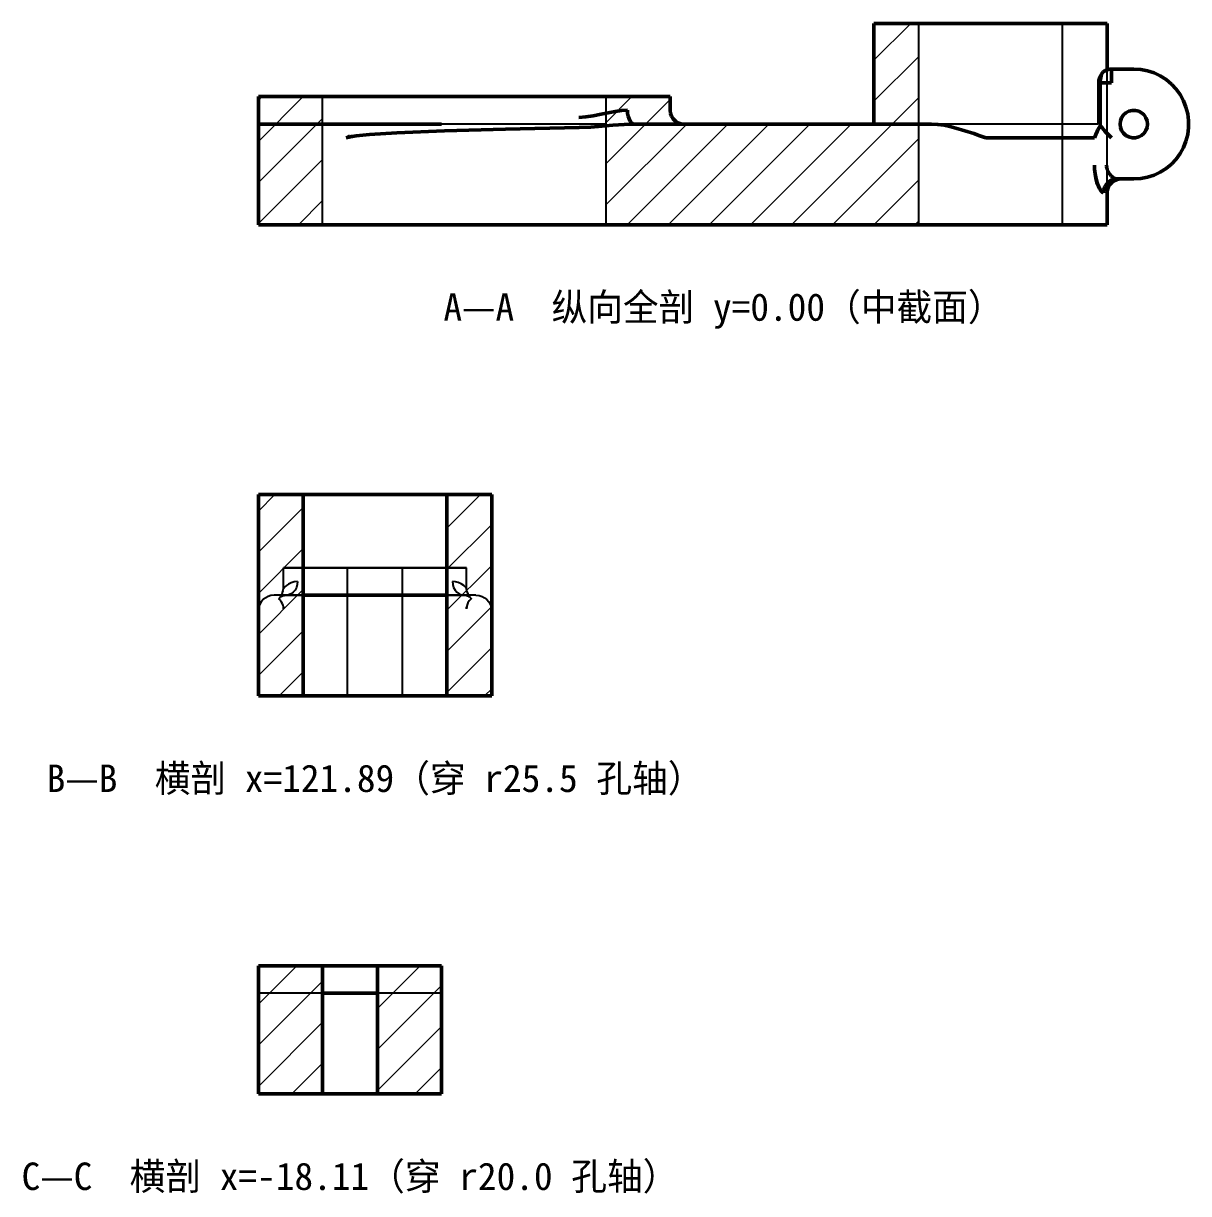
# Model space of a CAD drawing. Header units: millimetres. Extents: x -49 to 333, y -318 to 185.
# Drawn here: x -49.3 to 205.3, y -317.8 to -62 of the extents above; entities that cross this region are included whole.
import ezdxf
from ezdxf.enums import TextEntityAlignment as Align

# ---------------------------------------------------------------- set-up
doc = ezdxf.new("R2010")
doc.units = ezdxf.units.MM
for name, color, linetype, lineweight in [('剖面线', 3, 'Continuous', 18), ('可见轮廓', 7, 'Continuous', 50), ('标注', 2, 'Continuous', 25), ('隐藏线', 5, 'Continuous', 25)]:
    doc.layers.add(name, color=color, linetype=linetype, lineweight=lineweight)

msp = doc.modelspace()

# ---------------------------------------------------------------- hatches: boundary and pattern name
at = {"layer": '剖面线'}
h = msp.add_hatch(dxfattribs=at)
h.set_pattern_fill('ANSI31', scale=2, style=0)
h.paths.add_polyline_path([(136.5, -62), (146.3, -62), (146.3, -84), (146.3, -106), (136.5, -106), (92, -106), (78, -106), (78, -84), (78, -78), (92, -78), (92, -81), (92.15, -81.93), (92.57, -82.76), (93.24, -83.43), (94.07, -83.85), (95, -84), (136.5, -84)])
h = msp.add_hatch(dxfattribs=at)
h.set_pattern_fill('ANSI31', scale=2, style=0)
h.paths.add_polyline_path([(16, -106), (2, -106), (2, -84), (2, -78), (16, -78), (16, -84)])
h = msp.add_hatch(dxfattribs=at)
h.set_pattern_fill('ANSI31', scale=2, style=0)
h.paths.add_polyline_path([(11.8, -165), (2, -165), (2, -190), (2, -209), (11.8, -209), (11.8, -187)])
h = msp.add_hatch(dxfattribs=at)
h.set_pattern_fill('ANSI31', scale=2, style=0)
h.paths.add_polyline_path([(53, -165), (43.2, -165), (43.2, -187), (43.2, -209), (53, -209), (53, -190)])
h = msp.add_hatch(dxfattribs=at)
h.set_pattern_fill('ANSI31', scale=2, style=0)
h.paths.add_polyline_path([(2.02, -274), (2.02, -276.54), (2.01, -276.8), (2, -277), (2, -296), (2.02, -296), (16.02, -296), (16.02, -274), (16.02, -268), (2.02, -268)])
h = msp.add_hatch(dxfattribs=at)
h.set_pattern_fill('ANSI31', scale=2, style=0)
h.paths.add_polyline_path([(42.02, -276.8), (42.02, -276.54), (42.02, -274), (42.02, -268), (28.02, -268), (28.02, -274), (28.02, -296), (42.02, -296), (42.03, -296), (42.03, -277)])

# ---------------------------------------------------------------- linework, layer by layer
at = {"layer": '可见轮廓'}
for p, q in [((136.5, -84), (136.5, -62)), ((136.5, -62), (136.59, -62)), ((136.59, -62), (136.88, -62)), ((136.88, -62), (137.35, -62)), ((137.35, -62), (138, -62)), ((138, -62), (138.83, -62)), ((138.83, -62), (139.83, -62)), ((139.83, -62), (141, -62)), ((141, -62), (142.32, -62)), ((142.32, -62), (143.79, -62)), ((143.79, -62), (145.4, -62)), ((145.4, -62), (147.12, -62)), ((147.12, -62), (148.96, -62)), ((148.96, -62), (150.9, -62)), ((150.9, -62), (152.91, -62)), ((152.91, -62), (155, -62)), ((155, -62), (157.13, -62)), ((157.13, -62), (159.31, -62)), ((159.31, -62), (161.5, -62)), ((161.5, -62), (163.7, -62)), ((163.7, -62), (165.88, -62)), ((165.88, -62), (168.03, -62)), ((168.03, -62), (170.14, -62)), ((170.14, -62), (172.19, -62)), ((172.19, -62), (174.17, -62)), ((174.17, -62), (176.05, -62)), ((176.05, -62), (177.83, -62)), ((177.83, -62), (179.49, -62)), ((179.49, -62), (181.03, -62)), ((181.03, -62), (182.42, -62)), ((182.42, -62), (183.66, -62)), ((183.66, -62), (184.73, -62)), ((184.73, -62), (185.64, -62)), ((185.64, -62), (186.38, -62)), ((186.38, -62), (186.93, -62)), ((186.93, -62), (187.3, -62)), ((187.3, -62), (187.48, -62)), ((187.48, -72.15), (187.48, -62)), ((186.01, -74.17), (185.97, -74.57)), ((186.07, -73.79), (186.01, -74.17)), ((186.15, -73.43), (186.07, -73.79)), ((186.25, -73.11), (186.15, -73.43)), ((186.38, -72.85), (186.25, -73.11)), ((186.52, -72.68), (186.38, -72.85)), ((186.52, -72.68), (187.1, -72.31)), ((186.8, -72.47), (186.52, -72.68)), ((187.04, -72.34), (186.8, -72.47)), ((187.08, -72.32), (187.04, -72.34)), ((187.1, -72.31), (187.74, -72.08)), ((187.32, -72.21), (187.12, -72.3)), ((187.48, -72.15), (187.32, -72.21)), ((187.74, -72.08), (188.08, -72.02)), ((188.08, -72.02), (188.42, -72)), ((193.3, -72), (188.42, -72)), ((188.42, -72.02), (188.42, -72)), ((188.42, -72.08), (188.42, -72.02)), ((188.42, -72.3), (188.42, -72.08)), ((188.42, -72.65), (188.42, -72.3)), ((188.42, -73.13), (188.42, -72.65)), ((188.42, -73.7), (188.42, -73.13)), ((188.42, -74.33), (188.42, -73.7)), ((194.81, -72.09), (193.3, -72)), ((196.29, -72.38), (194.81, -72.09)), ((197.72, -72.84), (196.29, -72.38)), ((199.08, -73.48), (197.72, -72.84)), ((200.36, -74.29), (199.08, -73.48)), ((185.97, -74.57), (185.96, -74.78)), ((185.96, -74.78), (185.96, -75)), ((185.96, -75), (186.19, -75)), ((185.96, -75), (185.96, -84.4)), ((186.19, -75), (186.44, -75)), ((186.44, -75), (186.73, -75)), ((186.73, -75), (187.03, -75)), ((187.03, -75), (187.36, -75)), ((187.36, -75), (187.71, -75)), ((187.71, -75), (188.42, -75)), ((188.42, -75), (188.42, -74.33)), ((201.52, -75.25), (200.36, -74.29)), ((202.55, -76.35), (201.52, -75.25)), ((203.43, -77.57), (202.55, -76.35)), ((2, -84), (2, -78)), ((2, -78), (2.1, -78)), ((2.1, -78), (2.38, -78)), ((2.38, -78), (2.86, -78)), ((2.86, -78), (3.52, -78)), ((3.52, -78), (4.36, -78)), ((4.36, -78), (5.37, -78)), ((5.37, -78), (6.54, -78)), ((6.54, -78), (7.86, -78)), ((7.86, -78), (9.31, -78)), ((9.31, -78), (10.89, -78)), ((10.89, -78), (12.57, -78)), ((12.57, -78), (14.35, -78)), ((14.35, -78), (16.19, -78)), ((16.19, -78), (18.1, -78)), ((18.1, -78), (20.04, -78)), ((20.04, -78), (22, -78)), ((22, -78), (72, -78)), ((72, -78), (73.96, -78)), ((73.96, -78), (75.9, -78)), ((75.9, -78), (77.81, -78)), ((77.81, -78), (79.65, -78)), ((79.65, -78), (81.43, -78)), ((81.43, -78), (83.11, -78)), ((83.11, -78), (84.69, -78)), ((84.69, -78), (86.14, -78)), ((86.14, -78), (87.46, -78)), ((87.46, -78), (88.63, -78)), ((88.63, -78), (89.64, -78)), ((89.64, -78), (90.48, -78)), ((90.48, -78), (91.14, -78)), ((91.14, -78), (91.62, -78)), ((91.62, -78), (91.9, -78)), ((91.9, -78), (92, -78)), ((92, -81), (92, -78)), ((204.16, -78.89), (203.43, -77.57)), ((204.71, -80.29), (204.16, -78.89)), ((78.46, -81.54), (76.93, -81.85)), ((79.95, -81.26), (78.46, -81.54)), ((81.33, -81.07), (79.95, -81.26)), ((82.66, -81), (81.33, -81.07)), ((82.66, -81), (82.7, -81.67)), ((82.7, -81.67), (82.82, -82.3)), ((92.08, -81.67), (92, -81)), ((92.3, -82.3), (92.08, -81.67)), ((191.06, -82.01), (191.6, -81.53)), ((191.6, -81.53), (192.24, -81.19)), ((192.24, -81.19), (192.94, -81.02)), ((192.94, -81.02), (193.66, -81.02)), ((193.66, -81.02), (194.37, -81.19)), ((194.37, -81.19), (195.01, -81.53)), ((195.01, -81.53), (195.55, -82.01)), ((205.09, -81.75), (204.71, -80.29)), ((205.28, -83.25), (205.09, -81.75)), ((2, -84), (2.1, -84)), ((2, -106), (2, -84)), ((2.1, -84), (2.38, -84)), ((2.38, -84), (2.86, -84)), ((2.86, -84), (3.52, -84)), ((3.52, -84), (4.36, -84)), ((4.36, -84), (5.37, -84)), ((5.37, -84), (6.54, -84)), ((6.54, -84), (7.86, -84)), ((7.86, -84), (9.31, -84)), ((9.31, -84), (10.89, -84)), ((10.89, -84), (12.57, -84)), ((12.57, -84), (14.35, -84)), ((14.35, -84), (16.19, -84)), ((16.19, -84), (18.1, -84)), ((18.1, -84), (20.04, -84)), ((20.04, -84), (22, -84)), ((22, -84), (42.01, -84)), ((73.59, -82.41), (72, -82.54)), ((75.17, -82.18), (73.59, -82.41)), ((76.93, -81.85), (75.17, -82.18)), ((77.13, -84.48), (79.47, -84.27)), ((79.47, -84.27), (81.91, -84.08)), ((81.91, -84.08), (83.1, -84.02)), ((82.82, -82.3), (83.01, -82.87)), ((83.01, -82.87), (83.26, -83.35)), ((83.1, -84.02), (84.26, -84)), ((83.26, -83.35), (83.56, -83.7)), ((83.56, -83.7), (83.9, -83.92)), ((83.9, -83.92), (84.26, -84)), ((149.13, -84), (84.26, -84)), ((92.65, -82.87), (92.3, -82.3)), ((93.13, -83.35), (92.65, -82.87)), ((93.7, -83.7), (93.13, -83.35)), ((94.33, -83.92), (93.7, -83.7)), ((95, -84), (94.33, -83.92)), ((149.13, -84), (150.48, -84.08)), ((150.48, -84.08), (151.85, -84.28)), ((151.85, -84.28), (153.12, -84.55)), ((185.96, -84.4), (185.94, -84.44)), ((185.96, -84.4), (186.36, -84.81)), ((190.3, -84), (190.39, -83.28)), ((190.39, -84.72), (190.3, -84)), ((190.39, -83.28), (190.65, -82.61)), ((190.65, -82.61), (191.06, -82.01)), ((195.55, -82.01), (195.96, -82.61)), ((195.96, -82.61), (196.21, -83.28)), ((196.21, -83.28), (196.3, -84)), ((196.3, -84), (196.21, -84.72)), ((205.28, -84.75), (205.28, -83.25)), ((22, -86.54), (21.21, -87)), ((21.21, -87), (22.12, -86.77)), ((22, -86.54), (22.04, -86.62)), ((22.04, -86.62), (22.08, -86.69)), ((22.08, -86.69), (22.12, -86.77)), ((22.12, -86.77), (23.37, -86.55)), ((23.37, -86.55), (26.28, -86.27)), ((26.28, -86.27), (32.24, -85.9)), ((32.24, -85.9), (42.65, -85.48)), ((42.65, -85.48), (55.98, -85.1)), ((55.98, -85.1), (72.08, -84.77)), ((72.08, -84.77), (74.63, -84.67)), ((74.63, -84.67), (77.13, -84.48)), ((153.12, -84.55), (154.4, -84.88)), ((154.4, -84.88), (156.38, -85.46)), ((156.38, -85.46), (158.37, -86.1)), ((158.37, -86.1), (159.68, -86.55)), ((159.68, -86.55), (161, -87)), ((185, -86.28), (184.69, -87)), ((185.29, -85.62), (185, -86.28)), ((185.46, -85.26), (185.29, -85.62)), ((185.64, -84.92), (185.46, -85.26)), ((185.78, -84.67), (185.64, -84.92)), ((185.94, -84.44), (185.78, -84.67)), ((186.36, -84.81), (186.78, -85.29)), ((186.78, -85.29), (187.08, -85.64)), ((187.08, -85.64), (187.36, -85.94)), ((187.36, -85.94), (187.62, -86.2)), ((187.62, -86.2), (187.88, -86.46)), ((187.88, -86.46), (188.15, -86.73)), ((188.15, -86.73), (188.42, -87)), ((190.65, -85.39), (190.39, -84.72)), ((191.06, -85.99), (190.65, -85.39)), ((191.6, -86.47), (191.06, -85.99)), ((192.24, -86.81), (191.6, -86.47)), ((192.94, -86.98), (192.24, -86.81)), ((194.37, -86.81), (193.66, -86.98)), ((195.01, -86.47), (194.37, -86.81)), ((195.55, -85.99), (195.01, -86.47)), ((195.96, -85.39), (195.55, -85.99)), ((196.21, -84.72), (195.96, -85.39)), ((204.71, -87.71), (205.09, -86.25)), ((205.09, -86.25), (205.28, -84.75)), ((161, -87), (163.23, -87)), ((163.23, -87), (165.45, -87)), ((165.45, -87), (167.64, -87)), ((167.64, -87), (169.79, -87)), ((169.79, -87), (171.88, -87)), ((171.88, -87), (173.89, -87)), ((173.89, -87), (175.82, -87)), ((175.82, -87), (177.64, -87)), ((177.64, -87), (179.33, -87)), ((179.33, -87), (180.9, -87)), ((180.9, -87), (182.32, -87)), ((182.32, -87), (183.59, -87)), ((183.59, -87), (184.69, -87)), ((193.66, -86.98), (192.94, -86.98)), ((203.43, -90.43), (204.16, -89.11)), ((204.16, -89.11), (204.71, -87.71)), ((201.52, -92.75), (202.55, -91.65)), ((202.55, -91.65), (203.43, -90.43)), ((184.69, -93), (184.72, -93.83)), ((184.72, -93.83), (184.76, -94.35)), ((184.76, -94.35), (184.83, -94.85)), ((187.37, -93.26), (187.36, -93)), ((187.41, -93.51), (187.37, -93.26)), ((187.52, -93.95), (187.41, -93.51)), ((187.69, -94.37), (187.52, -93.95)), ((187.99, -94.87), (187.69, -94.37)), ((197.72, -95.16), (199.08, -94.52)), ((199.08, -94.52), (200.36, -93.71)), ((200.36, -93.71), (201.52, -92.75)), ((184.83, -94.85), (184.99, -95.62)), ((184.83, -94.85), (184.83, -94.85)), ((184.83, -94.85), (185.01, -95.86)), ((184.99, -95.62), (185.14, -96.23)), ((185.01, -95.86), (185.26, -96.76)), ((185.14, -96.23), (185.3, -96.81)), ((185.26, -96.76), (185.56, -97.56)), ((185.3, -96.81), (185.47, -97.3)), ((187.35, -97.13), (187.01, -97.7)), ((187.81, -96.65), (187.35, -97.13)), ((187.79, -97.67), (188.12, -97.16)), ((188.37, -96.3), (187.81, -96.65)), ((188.34, -95.29), (187.99, -94.87)), ((188.12, -97.16), (188.51, -96.74)), ((188.77, -95.66), (188.34, -95.29)), ((188.98, -96.08), (188.37, -96.3)), ((188.51, -96.74), (189, -96.39)), ((189.22, -95.91), (188.77, -95.66)), ((189.63, -96), (188.98, -96.08)), ((189, -96.39), (189.53, -96.16)), ((189.63, -96), (189.22, -95.91)), ((189.53, -96.16), (190.01, -96.04)), ((189.63, -96), (193.3, -96)), ((190.01, -96.04), (190.48, -96)), ((193.3, -96), (194.81, -95.91)), ((194.81, -95.91), (196.29, -95.62)), ((196.29, -95.62), (197.72, -95.16)), ((185.47, -97.3), (185.72, -97.82)), ((185.56, -97.56), (185.82, -98.08)), ((185.72, -97.82), (185.89, -98.1)), ((185.82, -98.08), (186.1, -98.54)), ((185.89, -98.1), (186.06, -98.35)), ((186.06, -98.35), (186.23, -98.57)), ((186.1, -98.54), (186.38, -98.85)), ((186.23, -98.57), (186.39, -98.75)), ((186.38, -98.85), (186.56, -98.96)), ((186.39, -98.75), (186.56, -98.9)), ((186.56, -98.9), (186.72, -99)), ((186.56, -98.96), (186.72, -99)), ((186.79, -98.33), (186.72, -99)), ((187.01, -97.7), (186.79, -98.33)), ((187.48, -99), (187.57, -98.27)), ((187.48, -106), (187.48, -99)), ((187.57, -98.27), (187.79, -97.67)), ((2, -106), (2.09, -106)), ((2.09, -106), (2.37, -106)), ((2.37, -106), (2.82, -106)), ((2.82, -106), (3.45, -106)), ((3.45, -106), (4.25, -106)), ((4.25, -106), (5.21, -106)), ((5.21, -106), (6.32, -106)), ((6.32, -106), (7.58, -106)), ((7.58, -106), (8.97, -106)), ((8.97, -106), (10.48, -106)), ((10.48, -106), (12.1, -106)), ((12.1, -106), (13.81, -106)), ((13.81, -106), (15.59, -106)), ((15.59, -106), (17.43, -106)), ((17.43, -106), (19.31, -106)), ((19.31, -106), (21.21, -106)), ((21.21, -106), (161, -106)), ((161, -106), (163.22, -106)), ((163.22, -106), (165.44, -106)), ((165.44, -106), (167.63, -106)), ((167.63, -106), (169.77, -106)), ((169.77, -106), (171.86, -106)), ((171.86, -106), (173.87, -106)), ((173.87, -106), (175.79, -106)), ((175.79, -106), (177.61, -106)), ((177.61, -106), (179.31, -106)), ((179.31, -106), (180.88, -106)), ((180.88, -106), (182.3, -106)), ((182.3, -106), (183.57, -106)), ((183.57, -106), (184.67, -106)), ((184.67, -106), (185.6, -106)), ((185.6, -106), (186.35, -106)), ((186.35, -106), (186.92, -106)), ((186.92, -106), (187.3, -106)), ((187.3, -106), (187.48, -106)), ((2, -190), (2, -165)), ((2, -165), (11.8, -165)), ((11.8, -187), (11.8, -165)), ((11.8, -165), (11.9, -165)), ((11.9, -165), (12.19, -165)), ((12.19, -165), (12.68, -165)), ((12.68, -165), (13.35, -165)), ((13.35, -165), (14.21, -165)), ((14.21, -165), (15.23, -165)), ((15.23, -165), (16.4, -165)), ((16.4, -165), (17.71, -165)), ((17.71, -165), (19.15, -165)), ((19.15, -165), (20.69, -165)), ((20.69, -165), (22.31, -165)), ((22.31, -165), (24.01, -165)), ((24.01, -165), (25.74, -165)), ((25.74, -165), (27.5, -165)), ((27.5, -165), (29.26, -165)), ((29.26, -165), (30.99, -165)), ((30.99, -165), (32.69, -165)), ((32.69, -165), (34.31, -165)), ((34.31, -165), (35.85, -165)), ((35.85, -165), (37.29, -165)), ((37.29, -165), (38.6, -165)), ((38.6, -165), (39.77, -165)), ((39.77, -165), (40.79, -165)), ((40.79, -165), (41.65, -165)), ((41.65, -165), (42.32, -165)), ((42.32, -165), (42.81, -165)), ((42.81, -165), (43.1, -165)), ((43.1, -165), (43.2, -165)), ((43.2, -187), (43.2, -165)), ((43.2, -165), (53, -165)), ((53, -190), (53, -165)), ((11.8, -187), (11.9, -187)), ((11.8, -209), (11.8, -187)), ((11.8, -187), (11.9, -187)), ((11.9, -187), (12.19, -187)), ((12.19, -187), (13.35, -187)), ((12.19, -187), (12.68, -187)), ((12.68, -187), (13.35, -187)), ((13.35, -187), (14.21, -187)), ((14.21, -187), (15.23, -187)), ((14.21, -187), (15.23, -187)), ((15.23, -187), (16.4, -187)), ((16.4, -187), (17.71, -187)), ((17.71, -187), (19.15, -187)), ((17.71, -187), (19.15, -187)), ((19.15, -187), (20.69, -187)), ((20.69, -187), (22.31, -187)), ((22.31, -187), (24.01, -187)), ((24.01, -187), (25.74, -187)), ((25.74, -187), (27.5, -187)), ((27.5, -187), (29.26, -187)), ((29.26, -187), (30.99, -187)), ((30.99, -187), (32.69, -187)), ((32.69, -187), (34.31, -187)), ((34.31, -187), (35.85, -187)), ((35.85, -187), (37.29, -187)), ((35.85, -187), (37.29, -187)), ((37.29, -187), (38.6, -187)), ((38.6, -187), (39.77, -187)), ((39.77, -187), (40.79, -187)), ((39.77, -187), (40.79, -187)), ((40.79, -187), (41.65, -187)), ((41.65, -187), (42.81, -187)), ((41.65, -187), (42.32, -187)), ((42.32, -187), (42.81, -187)), ((42.81, -187), (43.1, -187)), ((43.1, -187), (43.2, -187)), ((43.1, -187), (43.2, -187)), ((43.2, -209), (43.2, -187)), ((2, -209), (2, -190)), ((53, -209), (53, -190)), ((2, -209), (11.8, -209)), ((11.9, -209), (11.8, -209)), ((12.19, -209), (11.9, -209)), ((12.68, -209), (12.19, -209)), ((13.35, -209), (12.68, -209)), ((14.21, -209), (13.35, -209)), ((15.23, -209), (14.21, -209)), ((16.4, -209), (15.23, -209)), ((17.71, -209), (16.4, -209)), ((19.15, -209), (17.71, -209)), ((20.69, -209), (19.15, -209)), ((22.31, -209), (20.69, -209)), ((24.01, -209), (22.31, -209)), ((25.74, -209), (24.01, -209)), ((27.5, -209), (25.74, -209)), ((29.26, -209), (27.5, -209)), ((30.99, -209), (29.26, -209)), ((32.69, -209), (30.99, -209)), ((34.31, -209), (32.69, -209)), ((35.85, -209), (34.31, -209)), ((37.29, -209), (35.85, -209)), ((38.6, -209), (37.29, -209)), ((39.77, -209), (38.6, -209)), ((40.79, -209), (39.77, -209)), ((41.65, -209), (40.79, -209)), ((42.32, -209), (41.65, -209)), ((42.81, -209), (42.32, -209)), ((43.1, -209), (42.81, -209)), ((43.2, -209), (43.1, -209)), ((43.2, -209), (53, -209)), ((2.02, -268), (16.02, -268)), ((2.02, -274), (2.02, -268)), ((16.02, -268), (16.11, -268)), ((16.02, -274), (16.02, -268)), ((16.11, -268), (16.38, -268)), ((16.38, -268), (16.82, -268)), ((16.82, -268), (17.42, -268)), ((17.42, -268), (18.16, -268)), ((18.16, -268), (19.02, -268)), ((19.02, -268), (19.96, -268)), ((19.96, -268), (20.97, -268)), ((20.97, -268), (22.02, -268)), ((22.02, -268), (23.06, -268)), ((23.06, -268), (24.07, -268)), ((24.07, -268), (25.02, -268)), ((25.02, -268), (25.87, -268)), ((25.87, -268), (26.61, -268)), ((26.61, -268), (27.21, -268)), ((27.21, -268), (27.65, -268)), ((27.65, -268), (27.92, -268)), ((27.92, -268), (28.02, -268)), ((28.02, -274), (28.02, -268)), ((28.02, -268), (42.02, -268)), ((42.02, -274), (42.02, -268)), ((2.02, -276.54), (2.02, -274)), ((16.02, -274), (16.11, -274)), ((16.02, -296), (16.02, -274)), ((16.11, -274), (16.38, -274)), ((16.38, -274), (16.82, -274)), ((16.82, -274), (17.42, -274)), ((17.42, -274), (18.16, -274)), ((18.16, -274), (19.02, -274)), ((19.02, -274), (19.96, -274)), ((19.96, -274), (20.97, -274)), ((20.97, -274), (22.02, -274)), ((22.02, -274), (23.06, -274)), ((23.06, -274), (24.07, -274)), ((24.07, -274), (25.02, -274)), ((25.02, -274), (25.87, -274)), ((25.87, -274), (26.61, -274)), ((26.61, -274), (27.21, -274)), ((27.21, -274), (27.65, -274)), ((27.65, -274), (27.92, -274)), ((27.92, -274), (28.02, -274)), ((28.02, -296), (28.02, -274)), ((42.02, -276.54), (42.02, -274)), ((2.01, -276.8), (2, -276.85)), ((2, -276.85), (2, -276.9)), ((2, -276.9), (2, -276.95)), ((2, -276.95), (2, -277)), ((2, -296), (2, -277)), ((2.01, -276.8), (2.02, -276.54)), ((42.02, -276.54), (42.02, -276.8)), ((42.03, -276.85), (42.02, -276.8)), ((42.03, -276.9), (42.03, -276.85)), ((42.03, -276.95), (42.03, -276.9)), ((42.03, -277), (42.03, -276.95)), ((42.03, -277), (42.03, -296)), ((2, -296), (2.02, -296)), ((2.02, -296), (16.02, -296)), ((16.11, -296), (16.02, -296)), ((16.38, -296), (16.11, -296)), ((16.82, -296), (16.38, -296)), ((17.42, -296), (16.82, -296)), ((18.16, -296), (17.42, -296)), ((19.02, -296), (18.16, -296)), ((19.96, -296), (19.02, -296)), ((20.97, -296), (19.96, -296)), ((22.02, -296), (20.97, -296)), ((23.06, -296), (22.02, -296)), ((24.07, -296), (23.06, -296)), ((25.02, -296), (24.07, -296)), ((25.87, -296), (25.02, -296)), ((26.61, -296), (25.87, -296)), ((27.21, -296), (26.61, -296)), ((27.65, -296), (27.21, -296)), ((27.92, -296), (27.65, -296)), ((28.02, -296), (27.92, -296)), ((28.02, -296), (42.02, -296)), ((42.02, -296), (42.03, -296))]:
    msp.add_line(p, q, dxfattribs=at)
at = {"layer": '隐藏线'}
for p, q in [((146.3, -62), (136.5, -62)), ((146.3, -84), (146.3, -62)), ((146.39, -62), (146.3, -62)), ((146.68, -62), (146.39, -62)), ((147.15, -62), (146.68, -62)), ((147.79, -62), (147.15, -62)), ((148.61, -62), (147.79, -62)), ((149.59, -62), (148.61, -62)), ((150.72, -62), (149.59, -62)), ((151.99, -62), (150.72, -62)), ((153.38, -62), (151.99, -62)), ((154.87, -62), (153.38, -62)), ((156.45, -62), (154.87, -62)), ((158.09, -62), (156.45, -62)), ((159.78, -62), (158.09, -62)), ((161.5, -62), (159.78, -62)), ((163.22, -62), (161.5, -62)), ((164.93, -62), (163.22, -62)), ((166.61, -62), (164.93, -62)), ((168.23, -62), (166.61, -62)), ((169.77, -62), (168.23, -62)), ((171.22, -62), (169.77, -62)), ((172.56, -62), (171.22, -62)), ((173.77, -62), (172.56, -62)), ((174.84, -62), (173.77, -62)), ((175.75, -62), (174.84, -62)), ((176.5, -62), (175.75, -62)), ((177.07, -62), (176.5, -62)), ((177.46, -62), (177.07, -62)), ((177.67, -62), (177.46, -62)), ((177.67, -62), (177.67, -84)), ((187.48, -62), (177.67, -62)), ((185.68, -73.78), (185.48, -74.38)), ((185.99, -73.24), (185.68, -73.78)), ((186.4, -72.78), (185.99, -73.24)), ((186.91, -72.41), (186.4, -72.78)), ((187.48, -72.15), (186.91, -72.41)), ((187.12, -72.3), (187.08, -72.32)), ((187.79, -72.07), (187.48, -72.15)), ((187.48, -99), (187.48, -72.15)), ((188.1, -72.02), (187.79, -72.07)), ((188.42, -72), (188.1, -72.02)), ((193.3, -72), (188.42, -72)), ((194.81, -72.09), (193.3, -72)), ((196.29, -72.38), (194.81, -72.09)), ((197.72, -72.84), (196.29, -72.38)), ((199.08, -73.48), (197.72, -72.84)), ((200.36, -74.29), (199.08, -73.48)), ((185.48, -74.38), (185.42, -75)), ((185.42, -75), (185.42, -84)), ((201.52, -75.25), (200.36, -74.29)), ((202.55, -76.35), (201.52, -75.25)), ((203.43, -77.57), (202.55, -76.35)), ((16, -78), (2, -78)), ((16, -84), (16, -78)), ((16.09, -78), (16, -78)), ((16.36, -78), (16.09, -78)), ((16.8, -78), (16.36, -78)), ((17.4, -78), (16.8, -78)), ((18.14, -78), (17.4, -78)), ((19, -78), (18.14, -78)), ((19.95, -78), (19, -78)), ((20.96, -78), (19.95, -78)), ((22, -78), (20.96, -78)), ((72, -78), (22, -78)), ((73.04, -78), (72, -78)), ((74.05, -78), (73.04, -78)), ((75, -78), (74.05, -78)), ((75.86, -78), (75, -78)), ((76.6, -78), (75.86, -78)), ((77.2, -78), (76.6, -78)), ((77.64, -78), (77.2, -78)), ((77.91, -78), (77.64, -78)), ((78, -78), (77.91, -78)), ((78, -84), (78, -78)), ((92, -78), (78, -78)), ((204.16, -78.89), (203.43, -77.57)), ((204.71, -80.29), (204.16, -78.89)), ((191.06, -82.01), (191.6, -81.53)), ((191.6, -81.53), (192.24, -81.19)), ((192.24, -81.19), (192.94, -81.02)), ((192.94, -81.02), (193.66, -81.02)), ((193.66, -81.02), (194.37, -81.19)), ((194.37, -81.19), (195.01, -81.53)), ((195.01, -81.53), (195.55, -82.01)), ((205.09, -81.75), (204.71, -80.29)), ((205.28, -83.25), (205.09, -81.75)), ((16.09, -84), (16, -84)), ((16, -106), (16, -84)), ((16.36, -84), (16.09, -84)), ((16.8, -84), (16.36, -84)), ((17.4, -84), (16.8, -84)), ((18.14, -84), (17.4, -84)), ((19, -84), (18.14, -84)), ((19.95, -84), (19, -84)), ((20.96, -84), (19.95, -84)), ((22, -84), (20.96, -84)), ((72, -84), (22, -84)), ((73.04, -84), (72, -84)), ((74.05, -84), (73.04, -84)), ((75, -84), (74.05, -84)), ((75.86, -84), (75, -84)), ((76.6, -84), (75.86, -84)), ((77.2, -84), (76.6, -84)), ((77.64, -84), (77.2, -84)), ((77.91, -84), (77.64, -84)), ((78, -84), (77.91, -84)), ((78, -106), (78, -84)), ((84.26, -84), (85.99, -84)), ((85.99, -84), (87.6, -84)), ((87.6, -84), (89.08, -84)), ((89.08, -84), (90.42, -84)), ((90.42, -84), (91.61, -84)), ((91.61, -84), (92.62, -84)), ((92.62, -84), (93.47, -84)), ((93.47, -84), (94.14, -84)), ((94.14, -84), (94.61, -84)), ((94.61, -84), (94.9, -84)), ((94.9, -84), (95, -84)), ((136.5, -84), (95, -84)), ((136.5, -84), (136.6, -84)), ((136.6, -84), (136.88, -84)), ((136.88, -84), (137.36, -84)), ((137.36, -84), (138.02, -84)), ((138.02, -84), (138.86, -84)), ((138.86, -84), (139.88, -84)), ((139.88, -84), (141.06, -84)), ((141.06, -84), (142.4, -84)), ((142.4, -84), (143.89, -84)), ((143.89, -84), (145.52, -84)), ((145.52, -84), (147.27, -84)), ((146.3, -106), (146.3, -84)), ((146.39, -84), (146.3, -84)), ((146.68, -84), (146.39, -84)), ((147.15, -84), (146.68, -84)), ((147.79, -84), (147.15, -84)), ((147.27, -84), (149.13, -84)), ((148.61, -84), (147.79, -84)), ((149.59, -84), (148.61, -84)), ((150.72, -84), (149.59, -84)), ((151.99, -84), (150.72, -84)), ((153.38, -84), (151.99, -84)), ((154.87, -84), (153.38, -84)), ((156.45, -84), (154.87, -84)), ((158.09, -84), (156.45, -84)), ((159.78, -84), (158.09, -84)), ((161.5, -84), (159.78, -84)), ((163.22, -84), (161.5, -84)), ((164.93, -84), (163.22, -84)), ((166.61, -84), (164.93, -84)), ((168.23, -84), (166.61, -84)), ((169.77, -84), (168.23, -84)), ((171.22, -84), (169.77, -84)), ((172.56, -84), (171.22, -84)), ((173.77, -84), (172.56, -84)), ((174.84, -84), (173.77, -84)), ((175.75, -84), (174.84, -84)), ((176.5, -84), (175.75, -84)), ((177.07, -84), (176.5, -84)), ((177.46, -84), (177.07, -84)), ((177.67, -84), (177.46, -84)), ((177.67, -84), (177.67, -106)), ((185.42, -84), (177.67, -84)), ((190.3, -84), (190.39, -83.28)), ((190.39, -84.72), (190.3, -84)), ((190.39, -83.28), (190.65, -82.61)), ((190.65, -82.61), (191.06, -82.01)), ((195.55, -82.01), (195.96, -82.61)), ((195.96, -82.61), (196.21, -83.28)), ((196.21, -83.28), (196.3, -84)), ((196.3, -84), (196.21, -84.72)), ((205.28, -84.75), (205.28, -83.25)), ((190.65, -85.39), (190.39, -84.72)), ((191.06, -85.99), (190.65, -85.39)), ((191.6, -86.47), (191.06, -85.99)), ((192.24, -86.81), (191.6, -86.47)), ((192.94, -86.98), (192.24, -86.81)), ((194.37, -86.81), (193.66, -86.98)), ((195.01, -86.47), (194.37, -86.81)), ((195.55, -85.99), (195.01, -86.47)), ((195.96, -85.39), (195.55, -85.99)), ((196.21, -84.72), (195.96, -85.39)), ((204.71, -87.71), (205.09, -86.25)), ((205.09, -86.25), (205.28, -84.75)), ((193.66, -86.98), (192.94, -86.98)), ((203.43, -90.43), (204.16, -89.11)), ((204.16, -89.11), (204.71, -87.71)), ((201.52, -92.75), (202.55, -91.65)), ((202.55, -91.65), (203.43, -90.43)), ((197.72, -95.16), (199.08, -94.52)), ((199.08, -94.52), (200.36, -93.71)), ((200.36, -93.71), (201.52, -92.75)), ((190.05, -96), (189.63, -96)), ((190.34, -96), (190.05, -96)), ((190.48, -96), (190.34, -96)), ((190.48, -96), (193.3, -96)), ((193.3, -96), (194.81, -95.91)), ((194.81, -95.91), (196.29, -95.62)), ((196.29, -95.62), (197.72, -95.16)), ((16, -106), (2, -106)), ((16, -106), (16.09, -106)), ((16.09, -106), (16.36, -106)), ((16.36, -106), (16.8, -106)), ((16.8, -106), (17.4, -106)), ((17.4, -106), (18.14, -106)), ((18.14, -106), (19, -106)), ((19, -106), (19.95, -106)), ((19.95, -106), (20.96, -106)), ((20.96, -106), (22, -106)), ((21.21, -106), (21.48, -106)), ((21.48, -106), (21.74, -106)), ((21.74, -106), (22, -106)), ((22, -106), (72, -106)), ((22, -106), (72, -106)), ((72, -106), (73.96, -106)), ((72, -106), (73.04, -106)), ((73.04, -106), (74.05, -106)), ((73.96, -106), (75.9, -106)), ((74.05, -106), (75, -106)), ((75, -106), (75.86, -106)), ((75.86, -106), (76.6, -106)), ((75.9, -106), (77.81, -106)), ((76.6, -106), (77.2, -106)), ((77.2, -106), (77.64, -106)), ((77.64, -106), (77.91, -106)), ((77.81, -106), (79.65, -106)), ((77.91, -106), (78, -106)), ((92, -106), (78, -106)), ((79.65, -106), (81.43, -106)), ((81.43, -106), (83.11, -106)), ((83.11, -106), (84.69, -106)), ((84.69, -106), (86.14, -106)), ((86.14, -106), (87.46, -106)), ((87.46, -106), (88.63, -106)), ((88.63, -106), (89.64, -106)), ((89.64, -106), (90.48, -106)), ((90.48, -106), (91.14, -106)), ((91.14, -106), (91.62, -106)), ((91.62, -106), (91.9, -106)), ((91.9, -106), (92, -106)), ((136.5, -106), (92, -106)), ((136.5, -106), (136.59, -106)), ((146.3, -106), (136.5, -106)), ((136.59, -106), (136.87, -106)), ((136.87, -106), (137.33, -106)), ((137.33, -106), (137.96, -106)), ((137.96, -106), (138.77, -106)), ((138.77, -106), (139.75, -106)), ((139.75, -106), (140.89, -106)), ((140.89, -106), (142.18, -106)), ((142.18, -106), (143.62, -106)), ((143.62, -106), (145.19, -106)), ((145.19, -106), (146.88, -106)), ((146.3, -106), (146.39, -106)), ((146.39, -106), (146.68, -106)), ((146.68, -106), (147.15, -106)), ((146.88, -106), (148.68, -106)), ((147.15, -106), (147.79, -106)), ((147.79, -106), (148.61, -106)), ((148.61, -106), (149.59, -106)), ((148.68, -106), (150.57, -106)), ((149.59, -106), (150.72, -106)), ((150.57, -106), (152.55, -106)), ((150.72, -106), (151.99, -106)), ((151.99, -106), (153.38, -106)), ((152.55, -106), (154.6, -106)), ((153.38, -106), (154.87, -106)), ((154.6, -106), (156.7, -106)), ((154.87, -106), (156.45, -106)), ((156.45, -106), (158.09, -106)), ((156.7, -106), (158.84, -106)), ((158.09, -106), (159.78, -106)), ((158.84, -106), (161, -106)), ((159.78, -106), (161.5, -106)), ((161.5, -106), (163.22, -106)), ((163.22, -106), (164.93, -106)), ((164.93, -106), (166.61, -106)), ((166.61, -106), (168.23, -106)), ((168.23, -106), (169.77, -106)), ((169.77, -106), (171.22, -106)), ((171.22, -106), (172.56, -106)), ((172.56, -106), (173.77, -106)), ((173.77, -106), (174.84, -106)), ((174.84, -106), (175.75, -106)), ((175.75, -106), (176.5, -106)), ((176.5, -106), (177.07, -106)), ((177.07, -106), (177.46, -106)), ((177.46, -106), (177.67, -106)), ((177.67, -106), (187.48, -106)), ((2.1, -165), (2, -165)), ((2.39, -165), (2.1, -165)), ((2.87, -165), (2.39, -165)), ((3.54, -165), (2.87, -165)), ((4.39, -165), (3.54, -165)), ((5.42, -165), (4.39, -165)), ((6.61, -165), (5.42, -165)), ((7.97, -165), (6.61, -165)), ((9.47, -165), (7.97, -165)), ((11.11, -165), (9.47, -165)), ((12.87, -165), (11.11, -165)), ((14.75, -165), (12.87, -165)), ((16.72, -165), (14.75, -165)), ((18.78, -165), (16.72, -165)), ((20.9, -165), (18.78, -165)), ((23.07, -165), (20.9, -165)), ((25.28, -165), (23.07, -165)), ((27.5, -165), (25.28, -165)), ((29.72, -165), (27.5, -165)), ((31.93, -165), (29.72, -165)), ((34.1, -165), (31.93, -165)), ((36.22, -165), (34.1, -165)), ((38.28, -165), (36.22, -165)), ((40.25, -165), (38.28, -165)), ((42.13, -165), (40.25, -165)), ((43.89, -165), (42.13, -165)), ((45.53, -165), (43.89, -165)), ((47.03, -165), (45.53, -165)), ((48.39, -165), (47.03, -165)), ((49.58, -165), (48.39, -165)), ((50.61, -165), (49.58, -165)), ((51.46, -165), (50.61, -165)), ((52.13, -165), (51.46, -165)), ((52.61, -165), (52.13, -165)), ((52.9, -165), (52.61, -165)), ((53, -165), (52.9, -165)), ((7.6, -181), (7.5, -181)), ((7.5, -181), (7.6, -181)), ((7.5, -185.54), (7.5, -181)), ((7.88, -181), (7.6, -181)), ((7.6, -181), (7.88, -181)), ((8.36, -181), (7.88, -181)), ((7.88, -181), (8.36, -181)), ((9.02, -181), (8.36, -181)), ((8.36, -181), (9.02, -181)), ((9.86, -181), (9.02, -181)), ((9.02, -181), (9.86, -181)), ((10.87, -181), (9.86, -181)), ((9.86, -181), (10.87, -181)), ((12.04, -181), (10.87, -181)), ((10.87, -181), (12.04, -181)), ((13.36, -181), (12.04, -181)), ((12.04, -181), (13.36, -181)), ((14.81, -181), (13.36, -181)), ((13.36, -181), (14.81, -181)), ((16.39, -181), (14.81, -181)), ((14.81, -181), (16.39, -181)), ((18.07, -181), (16.39, -181)), ((16.39, -181), (18.07, -181)), ((19.85, -181), (18.07, -181)), ((18.07, -181), (19.85, -181)), ((21.69, -181), (19.85, -181)), ((19.85, -181), (21.69, -181)), ((21.5, -187), (21.5, -181)), ((21.59, -181), (21.5, -181)), ((21.5, -181), (21.59, -181)), ((21.86, -181), (21.59, -181)), ((21.59, -181), (21.86, -181)), ((23.6, -181), (21.69, -181)), ((21.69, -181), (23.6, -181)), ((22.3, -181), (21.86, -181)), ((21.86, -181), (22.3, -181)), ((22.9, -181), (22.3, -181)), ((22.3, -181), (22.9, -181)), ((23.64, -181), (22.9, -181)), ((22.9, -181), (23.64, -181)), ((25.54, -181), (23.6, -181)), ((23.6, -181), (25.54, -181)), ((24.5, -181), (23.64, -181)), ((23.64, -181), (24.5, -181)), ((25.45, -181), (24.5, -181)), ((24.5, -181), (25.45, -181)), ((26.46, -181), (25.45, -181)), ((25.45, -181), (26.46, -181)), ((27.5, -181), (25.54, -181)), ((25.54, -181), (27.5, -181)), ((27.5, -181), (26.46, -181)), ((26.46, -181), (27.5, -181)), ((28.54, -181), (27.5, -181)), ((27.5, -181), (28.54, -181)), ((29.46, -181), (27.5, -181)), ((27.5, -181), (29.46, -181)), ((29.55, -181), (28.54, -181)), ((28.54, -181), (29.55, -181)), ((31.4, -181), (29.46, -181)), ((29.46, -181), (31.4, -181)), ((30.5, -181), (29.55, -181)), ((29.55, -181), (30.5, -181)), ((31.36, -181), (30.5, -181)), ((30.5, -181), (31.36, -181)), ((32.1, -181), (31.36, -181)), ((31.36, -181), (32.1, -181)), ((33.31, -181), (31.4, -181)), ((31.4, -181), (33.31, -181)), ((32.7, -181), (32.1, -181)), ((32.1, -181), (32.7, -181)), ((33.14, -181), (32.7, -181)), ((32.7, -181), (33.14, -181)), ((33.41, -181), (33.14, -181)), ((33.14, -181), (33.41, -181)), ((35.15, -181), (33.31, -181)), ((33.31, -181), (35.15, -181)), ((33.5, -181), (33.41, -181)), ((33.41, -181), (33.5, -181)), ((33.5, -187), (33.5, -181)), ((36.93, -181), (35.15, -181)), ((35.15, -181), (36.93, -181)), ((38.61, -181), (36.93, -181)), ((36.93, -181), (38.61, -181)), ((40.19, -181), (38.61, -181)), ((38.61, -181), (40.19, -181)), ((41.64, -181), (40.19, -181)), ((40.19, -181), (41.64, -181)), ((42.96, -181), (41.64, -181)), ((41.64, -181), (42.96, -181)), ((44.13, -181), (42.96, -181)), ((42.96, -181), (44.13, -181)), ((45.14, -181), (44.13, -181)), ((44.13, -181), (45.14, -181)), ((45.98, -181), (45.14, -181)), ((45.14, -181), (45.98, -181)), ((46.64, -181), (45.98, -181)), ((45.98, -181), (46.64, -181)), ((47.12, -181), (46.64, -181)), ((46.64, -181), (47.12, -181)), ((47.4, -181), (47.12, -181)), ((47.12, -181), (47.4, -181)), ((47.5, -181), (47.4, -181)), ((47.4, -181), (47.5, -181)), ((47.5, -185.54), (47.5, -181)), ((9.81, -184.07), (9.15, -184.26)), ((10.58, -184), (9.81, -184.07)), ((10.58, -184), (10.51, -184.67)), ((45.09, -184.05), (44.42, -184)), ((44.42, -184), (44.49, -184.67)), ((45.67, -184.2), (45.09, -184.05)), ((7.21, -186.68), (7.05, -187.04)), ((7.21, -186.68), (7.36, -186.21)), ((7.38, -186.14), (7.36, -186.21)), ((7.38, -186.14), (7.5, -185.54)), ((7.56, -185.41), (7.5, -185.54)), ((7.75, -185.18), (7.56, -185.41)), ((8.12, -184.85), (7.75, -185.18)), ((8.57, -184.54), (8.12, -184.85)), ((9.15, -184.26), (8.57, -184.54)), ((9.14, -186.7), (8.6, -186.92)), ((9.62, -186.35), (9.14, -186.7)), ((10.02, -185.87), (9.62, -186.35)), ((10.33, -185.3), (10.02, -185.87)), ((10.51, -184.67), (10.33, -185.3)), ((44.49, -184.67), (44.67, -185.3)), ((44.67, -185.3), (44.98, -185.87)), ((44.98, -185.87), (45.38, -186.35)), ((45.38, -186.35), (45.86, -186.7)), ((46.34, -184.49), (45.67, -184.2)), ((45.86, -186.7), (46.4, -186.92)), ((46.91, -184.88), (46.34, -184.49)), ((47.23, -185.17), (46.91, -184.88)), ((47.43, -185.41), (47.23, -185.17)), ((47.5, -185.54), (47.43, -185.41)), ((47.56, -186.11), (47.5, -185.54)), ((47.57, -186.17), (47.56, -186.11)), ((47.57, -186.17), (47.75, -186.67)), ((47.79, -186.77), (47.75, -186.67)), ((2.26, -189.1), (2.11, -189.55)), ((2.63, -188.46), (2.26, -189.1)), ((3.16, -187.88), (2.63, -188.46)), ((3.6, -187.55), (3.16, -187.88)), ((4.11, -187.28), (3.6, -187.55)), ((4.75, -187.08), (4.11, -187.28)), ((5.49, -187), (4.75, -187.08)), ((6.69, -187), (5.49, -187)), ((6.51, -187.77), (6.55, -187.69)), ((6.82, -188.1), (6.51, -187.77)), ((6.55, -187.69), (6.7, -187.49)), ((8.04, -187), (6.69, -187)), ((6.7, -187.49), (6.97, -187.25)), ((6.93, -187.26), (6.79, -187.42)), ((6.87, -187.31), (6.79, -187.42)), ((7.09, -188.48), (6.82, -188.1)), ((6.87, -187.36), (6.87, -187.31)), ((6.88, -187.34), (6.87, -187.36)), ((7.07, -187.23), (6.88, -187.34)), ((6.91, -187.29), (6.97, -187.19)), ((6.93, -187.26), (6.91, -187.29)), ((6.97, -187.19), (7.05, -187.04)), ((6.97, -187.25), (7.43, -187.08)), ((7.07, -187.23), (7.09, -187.22)), ((7.09, -187.22), (7.11, -187.21)), ((7.29, -188.9), (7.09, -188.48)), ((7.11, -187.21), (7.5, -187.07)), ((7.41, -189.27), (7.29, -188.9)), ((7.46, -189.55), (7.41, -189.27)), ((7.43, -187.08), (7.72, -187.02)), ((7.6, -187), (7.5, -187)), ((7.88, -187), (7.6, -187)), ((7.72, -187.02), (8.04, -187)), ((8.36, -187), (7.88, -187)), ((8.6, -186.92), (8.04, -187)), ((8.04, -187), (9.24, -187)), ((9.55, -187), (8.04, -187)), ((9.02, -187), (8.36, -187)), ((9.86, -187), (9.02, -187)), ((9.24, -187), (10.6, -187)), ((11.18, -187), (9.55, -187)), ((10.87, -187), (9.86, -187)), ((10.6, -187), (11.8, -187)), ((12.04, -187), (10.87, -187)), ((12.94, -187), (11.18, -187)), ((11.9, -187), (12.1, -187)), ((13.36, -187), (12.04, -187)), ((12.1, -187), (12.19, -187)), ((14.81, -187), (12.94, -187)), ((13.35, -187), (13.73, -187)), ((14.81, -187), (13.36, -187)), ((13.73, -187), (14.21, -187)), ((16.39, -187), (14.81, -187)), ((16.78, -187), (14.81, -187)), ((15.23, -187), (15.47, -187)), ((15.47, -187), (17.32, -187)), ((18.07, -187), (16.39, -187)), ((18.82, -187), (16.78, -187)), ((17.32, -187), (17.71, -187)), ((19.85, -187), (18.07, -187)), ((20.93, -187), (18.82, -187)), ((19.15, -187), (19.25, -187)), ((19.25, -187), (21.25, -187)), ((21.69, -187), (19.85, -187)), ((23.1, -187), (20.93, -187)), ((21.25, -187), (23.31, -187)), ((21.59, -187), (21.5, -187)), ((21.5, -209), (21.5, -187)), ((21.5, -187), (21.59, -187)), ((21.86, -187), (21.59, -187)), ((21.59, -187), (21.86, -187)), ((23.6, -187), (21.69, -187)), ((22.3, -187), (21.86, -187)), ((21.86, -187), (22.3, -187)), ((22.9, -187), (22.3, -187)), ((22.3, -187), (22.9, -187)), ((23.64, -187), (22.9, -187)), ((22.9, -187), (23.64, -187)), ((25.29, -187), (23.1, -187)), ((23.31, -187), (25.39, -187)), ((25.54, -187), (23.6, -187)), ((24.5, -187), (23.64, -187)), ((23.64, -187), (24.5, -187)), ((25.45, -187), (24.5, -187)), ((24.5, -187), (25.45, -187)), ((27.5, -187), (25.29, -187)), ((25.39, -187), (27.5, -187)), ((26.46, -187), (25.45, -187)), ((25.45, -187), (26.46, -187)), ((27.5, -187), (25.54, -187)), ((27.5, -187), (26.46, -187)), ((26.46, -187), (27.5, -187)), ((28.54, -187), (27.5, -187)), ((27.5, -187), (28.54, -187)), ((29.46, -187), (27.5, -187)), ((27.5, -187), (29.61, -187)), ((29.71, -187), (27.5, -187)), ((29.55, -187), (28.54, -187)), ((28.54, -187), (29.55, -187)), ((31.4, -187), (29.46, -187)), ((30.5, -187), (29.55, -187)), ((29.55, -187), (30.5, -187)), ((29.61, -187), (31.69, -187)), ((31.9, -187), (29.71, -187)), ((31.36, -187), (30.5, -187)), ((30.5, -187), (31.36, -187)), ((32.1, -187), (31.36, -187)), ((31.36, -187), (32.1, -187)), ((33.31, -187), (31.4, -187)), ((31.69, -187), (33.75, -187)), ((34.07, -187), (31.9, -187)), ((32.7, -187), (32.1, -187)), ((32.1, -187), (32.7, -187)), ((33.14, -187), (32.7, -187)), ((32.7, -187), (33.14, -187)), ((33.41, -187), (33.14, -187)), ((33.14, -187), (33.41, -187)), ((35.15, -187), (33.31, -187)), ((33.5, -187), (33.41, -187)), ((33.41, -187), (33.5, -187)), ((33.5, -209), (33.5, -187)), ((33.75, -187), (35.75, -187)), ((36.18, -187), (34.07, -187)), ((36.93, -187), (35.15, -187)), ((35.75, -187), (35.85, -187)), ((38.22, -187), (36.18, -187)), ((38.61, -187), (36.93, -187)), ((37.29, -187), (37.68, -187)), ((37.68, -187), (39.53, -187)), ((40.19, -187), (38.22, -187)), ((40.19, -187), (38.61, -187)), ((39.53, -187), (39.77, -187)), ((41.64, -187), (40.19, -187)), ((42.06, -187), (40.19, -187)), ((40.79, -187), (41.27, -187)), ((41.27, -187), (41.65, -187)), ((42.96, -187), (41.64, -187)), ((43.82, -187), (42.06, -187)), ((42.81, -187), (42.9, -187)), ((42.9, -187), (43.1, -187)), ((44.13, -187), (42.96, -187)), ((43.2, -187), (44.4, -187)), ((45.45, -187), (43.82, -187)), ((45.14, -187), (44.13, -187)), ((44.4, -187), (45.76, -187)), ((45.98, -187), (45.14, -187)), ((46.96, -187), (45.45, -187)), ((45.76, -187), (46.96, -187)), ((46.64, -187), (45.98, -187)), ((46.4, -186.92), (46.96, -187)), ((47.12, -187), (46.64, -187)), ((46.96, -187), (47.5, -187.06)), ((48.31, -187), (46.96, -187)), ((47.4, -187), (47.12, -187)), ((47.5, -187), (47.4, -187)), ((47.79, -187.16), (47.43, -187.05)), ((47.5, -187.06), (47.93, -187.2)), ((47.64, -189.11), (47.56, -189.44)), ((47.81, -188.68), (47.64, -189.11)), ((47.79, -186.77), (48.09, -187.29)), ((47.81, -187.17), (47.79, -187.16)), ((47.81, -187.17), (47.81, -187.17)), ((47.82, -187.17), (47.81, -187.17)), ((48.09, -188.22), (47.81, -188.68)), ((47.82, -187.17), (47.83, -187.18)), ((47.82, -187.17), (47.82, -187.17)), ((48.08, -187.33), (47.83, -187.18)), ((47.93, -187.2), (48.22, -187.44)), ((48.09, -187.32), (48.07, -187.33)), ((48.07, -187.33), (48.08, -187.33)), ((48.08, -187.32), (48.09, -187.32)), ((48.23, -187.41), (48.08, -187.32)), ((48.16, -187.34), (48.09, -187.29)), ((48.49, -187.77), (48.09, -188.22)), ((48.19, -187.37), (48.16, -187.34)), ((48.19, -187.37), (48.21, -187.39)), ((48.21, -187.39), (48.23, -187.41)), ((48.22, -187.44), (48.42, -187.63)), ((49.51, -187), (48.31, -187)), ((48.42, -187.63), (48.5, -187.72)), ((48.5, -187.72), (48.49, -187.77)), ((49.51, -187), (50.25, -187.08)), ((50.25, -187.08), (50.89, -187.28)), ((50.89, -187.28), (51.4, -187.55)), ((51.4, -187.55), (51.84, -187.88)), ((51.84, -187.88), (52.37, -188.46)), ((52.37, -188.46), (52.74, -189.1)), ((52.74, -189.1), (52.89, -189.55)), ((2, -190), (2, -190)), ((2.01, -190), (2, -190)), ((2.02, -190), (2.01, -190)), ((2.11, -189.55), (2.02, -190)), ((7.49, -189.77), (7.46, -189.55)), ((7.5, -189.69), (7.49, -189.77)), ((7.52, -190), (7.49, -189.77)), ((7.5, -189.54), (7.52, -190)), ((7.5, -189.54), (7.5, -189.62)), ((7.5, -189.62), (7.5, -189.69)), ((47.48, -190), (47.5, -189.54)), ((47.51, -189.77), (47.48, -190)), ((47.5, -189.54), (47.5, -189.62)), ((47.5, -189.62), (47.5, -189.69)), ((47.5, -189.69), (47.51, -189.77)), ((47.53, -189.6), (47.51, -189.77)), ((47.56, -189.44), (47.53, -189.6)), ((52.89, -189.55), (52.98, -190)), ((52.99, -190), (52.98, -190)), ((53, -190), (52.99, -190)), ((53, -190), (53, -190)), ((2, -209), (2, -209)), ((2.01, -209), (2, -209)), ((2.02, -209), (2.01, -209)), ((7.52, -209), (2.02, -209)), ((2.2, -209), (2.02, -209)), ((2.58, -209), (2.2, -209)), ((3.15, -209), (2.58, -209)), ((3.91, -209), (3.15, -209)), ((4.84, -209), (3.91, -209)), ((5.95, -209), (4.84, -209)), ((7.23, -209), (5.95, -209)), ((8.66, -209), (7.23, -209)), ((7.5, -209), (7.6, -209)), ((7.5, -209), (7.5, -209)), ((7.51, -209), (7.5, -209)), ((7.52, -209), (7.51, -209)), ((7.69, -209), (7.52, -209)), ((7.6, -209), (7.88, -209)), ((8.06, -209), (7.69, -209)), ((7.88, -209), (8.36, -209)), ((8.62, -209), (8.06, -209)), ((8.36, -209), (9.02, -209)), ((9.36, -209), (8.62, -209)), ((10.23, -209), (8.66, -209)), ((9.02, -209), (9.86, -209)), ((10.28, -209), (9.36, -209)), ((9.86, -209), (10.87, -209)), ((11.94, -209), (10.23, -209)), ((11.36, -209), (10.28, -209)), ((10.87, -209), (12.04, -209)), ((12.61, -209), (11.36, -209)), ((13.76, -209), (11.94, -209)), ((12.04, -209), (13.36, -209)), ((14, -209), (12.61, -209)), ((13.36, -209), (14.81, -209)), ((15.69, -209), (13.76, -209)), ((15.52, -209), (14, -209)), ((14.81, -209), (16.39, -209)), ((17.16, -209), (15.52, -209)), ((17.72, -209), (15.69, -209)), ((16.39, -209), (18.07, -209)), ((18.9, -209), (17.16, -209)), ((19.81, -209), (17.72, -209)), ((18.07, -209), (19.85, -209)), ((20.72, -209), (18.9, -209)), ((21.97, -209), (19.81, -209)), ((19.85, -209), (21.69, -209)), ((22.61, -209), (20.72, -209)), ((21.5, -209), (21.59, -209)), ((21.59, -209), (21.5, -209)), ((21.59, -209), (21.86, -209)), ((21.86, -209), (21.59, -209)), ((21.69, -209), (23.6, -209)), ((21.86, -209), (22.3, -209)), ((22.3, -209), (21.86, -209)), ((24.16, -209), (21.97, -209)), ((22.3, -209), (22.9, -209)), ((22.9, -209), (22.3, -209)), ((24.55, -209), (22.61, -209)), ((22.9, -209), (23.64, -209)), ((23.64, -209), (22.9, -209)), ((23.6, -209), (25.54, -209)), ((23.64, -209), (24.5, -209)), ((24.5, -209), (23.64, -209)), ((26.38, -209), (24.16, -209)), ((24.5, -209), (25.45, -209)), ((25.45, -209), (24.5, -209)), ((26.51, -209), (24.55, -209)), ((25.45, -209), (26.46, -209)), ((26.46, -209), (25.45, -209)), ((25.54, -209), (27.5, -209)), ((28.62, -209), (26.38, -209)), ((26.46, -209), (27.5, -209)), ((27.5, -209), (26.46, -209)), ((28.49, -209), (26.51, -209)), ((27.5, -209), (28.54, -209)), ((28.54, -209), (27.5, -209)), ((27.5, -209), (29.46, -209)), ((30.45, -209), (28.49, -209)), ((28.54, -209), (29.55, -209)), ((29.55, -209), (28.54, -209)), ((30.84, -209), (28.62, -209)), ((29.46, -209), (31.4, -209)), ((29.55, -209), (30.5, -209)), ((30.5, -209), (29.55, -209)), ((32.39, -209), (30.45, -209)), ((30.5, -209), (31.36, -209)), ((31.36, -209), (30.5, -209)), ((33.03, -209), (30.84, -209)), ((31.36, -209), (32.1, -209)), ((32.1, -209), (31.36, -209)), ((31.4, -209), (33.31, -209)), ((32.1, -209), (32.7, -209)), ((32.7, -209), (32.1, -209)), ((34.28, -209), (32.39, -209)), ((32.7, -209), (33.14, -209)), ((33.14, -209), (32.7, -209)), ((35.19, -209), (33.03, -209)), ((33.14, -209), (33.41, -209)), ((33.41, -209), (33.14, -209)), ((33.31, -209), (35.15, -209)), ((33.41, -209), (33.5, -209)), ((33.5, -209), (33.41, -209)), ((36.1, -209), (34.28, -209)), ((35.15, -209), (36.93, -209)), ((37.28, -209), (35.19, -209)), ((37.84, -209), (36.1, -209)), ((36.93, -209), (38.61, -209)), ((39.31, -209), (37.28, -209)), ((39.48, -209), (37.84, -209)), ((38.61, -209), (40.19, -209)), ((41.24, -209), (39.31, -209)), ((41, -209), (39.48, -209)), ((40.19, -209), (41.64, -209)), ((42.39, -209), (41, -209)), ((43.06, -209), (41.24, -209)), ((41.64, -209), (42.96, -209)), ((43.64, -209), (42.39, -209)), ((42.96, -209), (44.13, -209)), ((44.77, -209), (43.06, -209)), ((44.72, -209), (43.64, -209)), ((44.13, -209), (45.14, -209)), ((45.64, -209), (44.72, -209)), ((46.34, -209), (44.77, -209)), ((45.14, -209), (45.98, -209)), ((46.38, -209), (45.64, -209)), ((45.98, -209), (46.64, -209)), ((47.77, -209), (46.34, -209)), ((46.94, -209), (46.38, -209)), ((46.64, -209), (47.12, -209)), ((47.31, -209), (46.94, -209)), ((47.12, -209), (47.4, -209)), ((47.48, -209), (47.31, -209)), ((47.4, -209), (47.5, -209)), ((47.49, -209), (47.48, -209)), ((52.98, -209), (47.48, -209)), ((47.5, -209), (47.49, -209)), ((47.5, -209), (47.5, -209)), ((49.05, -209), (47.77, -209)), ((50.16, -209), (49.05, -209)), ((51.09, -209), (50.16, -209)), ((51.85, -209), (51.09, -209)), ((52.42, -209), (51.85, -209)), ((52.8, -209), (52.42, -209)), ((52.98, -209), (52.8, -209)), ((52.99, -209), (52.98, -209)), ((53, -209), (52.99, -209)), ((53, -209), (53, -209)), ((2.11, -268), (2.02, -268)), ((2.4, -268), (2.11, -268)), ((2.88, -268), (2.4, -268)), ((3.54, -268), (2.88, -268)), ((4.38, -268), (3.54, -268)), ((5.39, -268), (4.38, -268)), ((6.56, -268), (5.39, -268)), ((7.87, -268), (6.56, -268)), ((9.33, -268), (7.87, -268)), ((10.9, -268), (9.33, -268)), ((12.59, -268), (10.9, -268)), ((14.36, -268), (12.59, -268)), ((16.21, -268), (14.36, -268)), ((18.11, -268), (16.21, -268)), ((20.06, -268), (18.11, -268)), ((22.02, -268), (20.06, -268)), ((23.98, -268), (22.02, -268)), ((25.92, -268), (23.98, -268)), ((27.82, -268), (25.92, -268)), ((29.67, -268), (27.82, -268)), ((31.44, -268), (29.67, -268)), ((33.13, -268), (31.44, -268)), ((34.7, -268), (33.13, -268)), ((36.16, -268), (34.7, -268)), ((37.48, -268), (36.16, -268)), ((38.64, -268), (37.48, -268)), ((39.65, -268), (38.64, -268)), ((40.49, -268), (39.65, -268)), ((41.15, -268), (40.49, -268)), ((41.63, -268), (41.15, -268)), ((41.92, -268), (41.63, -268)), ((42.02, -268), (41.92, -268)), ((2.11, -274), (2.02, -274)), ((2.4, -274), (2.11, -274)), ((2.88, -274), (2.4, -274)), ((3.54, -274), (2.88, -274)), ((4.38, -274), (3.54, -274)), ((5.39, -274), (4.38, -274)), ((6.56, -274), (5.39, -274)), ((7.87, -274), (6.56, -274)), ((9.33, -274), (7.87, -274)), ((10.9, -274), (9.33, -274)), ((12.59, -274), (10.9, -274)), ((14.36, -274), (12.59, -274)), ((16.21, -274), (14.36, -274)), ((18.11, -274), (16.21, -274)), ((20.06, -274), (18.11, -274)), ((22.02, -274), (20.06, -274)), ((23.98, -274), (22.02, -274)), ((25.92, -274), (23.98, -274)), ((27.82, -274), (25.92, -274)), ((29.67, -274), (27.82, -274)), ((31.44, -274), (29.67, -274)), ((33.13, -274), (31.44, -274)), ((34.7, -274), (33.13, -274)), ((36.16, -274), (34.7, -274)), ((37.48, -274), (36.16, -274)), ((38.64, -274), (37.48, -274)), ((39.65, -274), (38.64, -274)), ((40.49, -274), (39.65, -274)), ((41.15, -274), (40.49, -274)), ((41.63, -274), (41.15, -274)), ((41.92, -274), (41.63, -274)), ((42.02, -274), (41.92, -274)), ((2.03, -277), (2.01, -276.8)), ((2.02, -276.54), (2.03, -277)), ((42, -277), (42.02, -276.54)), ((42.02, -276.8), (42, -277)), ((2.03, -296), (2, -296)), ((2.02, -296), (2.02, -296)), ((2.02, -296), (2.02, -296)), ((2.03, -296), (2.02, -296)), ((2.21, -296), (2.03, -296)), ((2.57, -296), (2.21, -296)), ((3.13, -296), (2.57, -296)), ((3.87, -296), (3.13, -296)), ((4.79, -296), (3.87, -296)), ((5.88, -296), (4.79, -296)), ((7.12, -296), (5.88, -296)), ((8.51, -296), (7.12, -296)), ((10.04, -296), (8.51, -296)), ((11.67, -296), (10.04, -296)), ((13.41, -296), (11.67, -296)), ((15.24, -296), (13.41, -296)), ((17.13, -296), (15.24, -296)), ((19.06, -296), (17.13, -296)), ((21.03, -296), (19.06, -296)), ((23, -296), (21.03, -296)), ((24.97, -296), (23, -296)), ((26.91, -296), (24.97, -296)), ((28.79, -296), (26.91, -296)), ((30.62, -296), (28.79, -296)), ((32.36, -296), (30.62, -296)), ((34, -296), (32.36, -296)), ((35.52, -296), (34, -296)), ((36.91, -296), (35.52, -296)), ((38.15, -296), (36.91, -296)), ((39.24, -296), (38.15, -296)), ((40.16, -296), (39.24, -296)), ((40.9, -296), (40.16, -296)), ((41.46, -296), (40.9, -296)), ((41.83, -296), (41.46, -296)), ((42, -296), (41.83, -296)), ((42.03, -296), (42, -296)), ((42.01, -296), (42, -296)), ((42.01, -296), (42.01, -296)), ((42.02, -296), (42.01, -296))]:
    msp.add_line(p, q, dxfattribs=at)

# ---------------------------------------------------------------- texts
at = {"layer": '标注'}
for s, p in [('A—A  纵向全剖 y=0.00（中截面）', (103.64, -124)), ('B—B  横剖 x=121.89（穿 r25.5 孔轴）', (27.5, -227)), ('C—C  横剖 x=-18.11（穿 r20.0 孔轴）', (22.02, -314))]:
    msp.add_text(s, height=6, dxfattribs=at).set_placement(p, align=Align.MIDDLE_CENTER)

doc.saveas('drawing.dxf')
